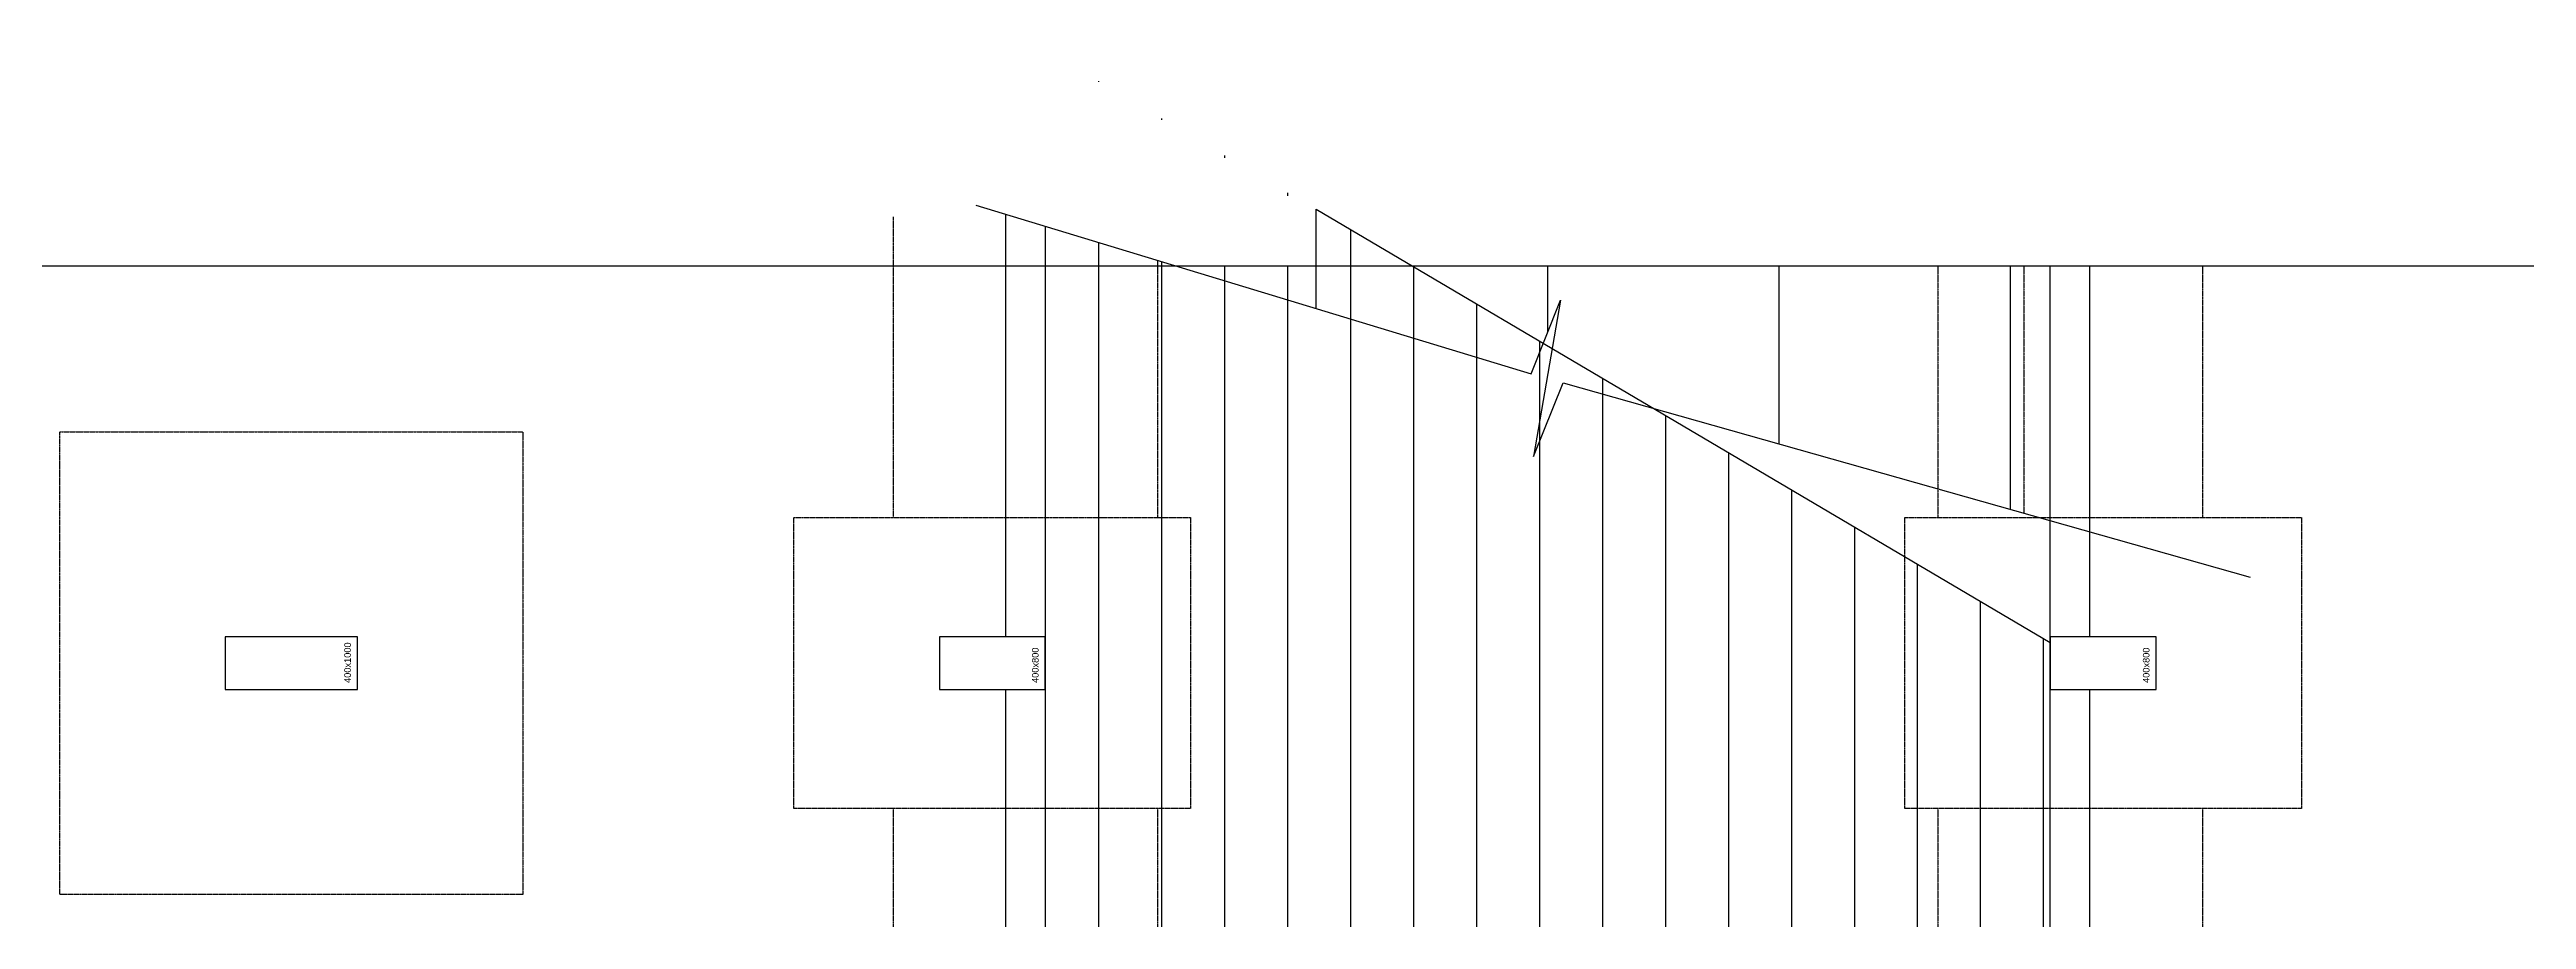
# Model space of a CAD drawing. Header units: millimetres. Extents: x 43843 to 1069877, y 60576 to 148433.
# Drawn here: x 935203 to 953931, y 128024 to 134600 of the extents above; entities that cross this region are included whole.
import ezdxf

# ---------------------------------------------------------------- set-up
doc = ezdxf.new("R2010")
doc.units = ezdxf.units.MM
doc.linetypes.add('HIDDEN', pattern=[0.375, 0.25, -0.125])
for name, color, linetype in [('-S_F', 7, 'Continuous'), ('8', 8, 'Continuous'), ('S-ELEV', 7, 'Continuous'), ('S-GIRDER', 4, 'HIDDEN'), ('S-HAT_SLAB LEVEL', 7, 'Continuous'), ('S-STAIR', 251, 'Continuous'), ('XR-지하주차장$0$A-CON', 2, 'Continuous'), ('XR-지하주차장$0$AA-COL', 2, 'Continuous')]:
    doc.layers.add(name, color=color, linetype=linetype)
doc.styles.add('XR-지하주차장$0$Standard', font='arial.ttf')

# ---------------------------------------------------------------- blocks, each defined once
blk = doc.blocks.new('zw$D357')
at = {"layer": 'S-HAT_SLAB LEVEL', "transparency": 33554559}
h = blk.add_hatch(dxfattribs=at)
h.set_pattern_fill('ANSI31', color=8, scale=150, angle=45)
h.set_pattern_definition([(90, (-331308.57, 62679.2), (-476.25, 0), [])])
h.paths.add_polyline_path([(-48210, 2512), (-48210, -1927), (-48210, -1927), (-48210, -2420), (-48210, -2420), (-48210, -14047), (-48360, -14047), (-48360, -20177), (-40460, -20177), (-40460, -14047), (-40610, -14047), (-40610, -1971), (-47910, 2335), (-47910, 2335), (-47910, 2331), (-47910, 2331), (-46160, 1275), (-46160, 878), (-47229, 878), (-48010, 1115), (-48010, 2394), (-48210, 2512)])
h.paths.add_polyline_path([(-48210, -2327), (-48210, -2420), (-48210, -2420), (-48210, -2327)])
h.paths.add_polyline_path([(-48210, -2327), (-48210, -1927)])
h.paths.add_polyline_path([(-48210, -1927), (-48210, -2327)])
h.paths.add_polyline_path([(-48210, -1927), (-48210, -1927)])
h.paths.add_polyline_path([(-48210, -2327), (-48210, -2327)])
at = {"layer": '-S_F', "linetype": 'HIDDEN', "lineweight": -3}
for p, q in [((-49360, 1248), (-49360, -1027)), ((-47360, 917), (-47360, -1027)), ((-41460, 878), (-41460, -1027)), ((-39460, 878), (-39460, -1027)), ((-49360, -3227), (-49360, -9327)), ((-47360, -3227), (-47360, -9327)), ((-41460, -3227), (-41460, -9327)), ((-39460, -3227), (-39460, -9327))]:
    blk.add_line(p, q, dxfattribs=at)
for points in [[(-55660, -377), (-52160, -377), (-52160, -3877), (-55660, -3877)], [(-50110, -1027), (-47110, -1027), (-47110, -3227), (-50110, -3227)], [(-41710, -1027), (-38710, -1027), (-38710, -3227), (-41710, -3227)]]:
    blk.add_lwpolyline(points, close=True, dxfattribs=at)
blk.add_lwpolyline([(-70457, 878), (0, 878), (0, -57059), (-70457, -57059)], close=True)
at = {"layer": 'S-ELEV', "elevation": 0}
blk.add_lwpolyline([(-46160, 1304), (-40610, -1970), (-40610, 878)], dxfattribs=at)
at = {"layer": 'S-GIRDER', "color": 5, "elevation": 0}
for points in [[(-48510, 1266), (-48510, 1266)], [(-48010, 1115), (-48010, 1115)], [(-40810, 878), (-40810, -993)], [(-40310, -1135), (-40310, 878)]]:
    blk.add_lwpolyline(points, dxfattribs=at)
at = {"layer": 'S-STAIR'}
for p, q in [((-46160, 553), (-46160, 1304)), ((-44410, 375), (-44410, 878)), ((-42660, -470), (-42660, 878)), ((-40910, -965), (-40910, 878))]:
    blk.add_line(p, q, dxfattribs=at)
blk.add_lwpolyline([(-48735, 1335), (-44536, 60), (-44313, 617), (-44517, -565), (-44294, -8), (-39098, -1477)], dxfattribs=at)
at = {"layer": 'XR-지하주차장$0$A-CON'}
for p, q in [((-48510, 1266), (-48510, -1927)), ((-48210, 1175), (-48210, -13747)), ((-40610, -13747), (-40610, 878)), ((-40310, -1927), (-40310, 878)), ((-48510, -2327), (-48510, -10227)), ((-40310, -10227), (-40310, -2327))]:
    blk.add_line(p, q, dxfattribs=at)
at = {"layer": 'XR-지하주차장$0$AA-COL'}
for points in [[(-53410, -2327), (-53410, -1927), (-54410, -1927), (-54410, -2327)], [(-48210, -2327), (-48210, -1927), (-49010, -1927), (-49010, -2327)], [(-39810, -2327), (-39810, -1927), (-40610, -1927), (-40610, -2327)]]:
    blk.add_lwpolyline(points, close=True, dxfattribs=at)
at = {"layer": 'Defpoints', "style": 'XR-지하주차장$0$Standard'}
for s, p in [('400x1000', (-53460, -2277)), ('400x800', (-48260, -2277)), ('400x800', (-39860, -2277))]:
    blk.add_text(s, height=50, rotation=90, dxfattribs=at).set_placement(p)

msp = doc.modelspace()

# ---------------------------------------------------------------- block references
at = {"layer": '8'}
msp.add_blockref('zw$D357', (990941.011, 132088.525), dxfattribs=at)

doc.saveas('drawing.dxf')
